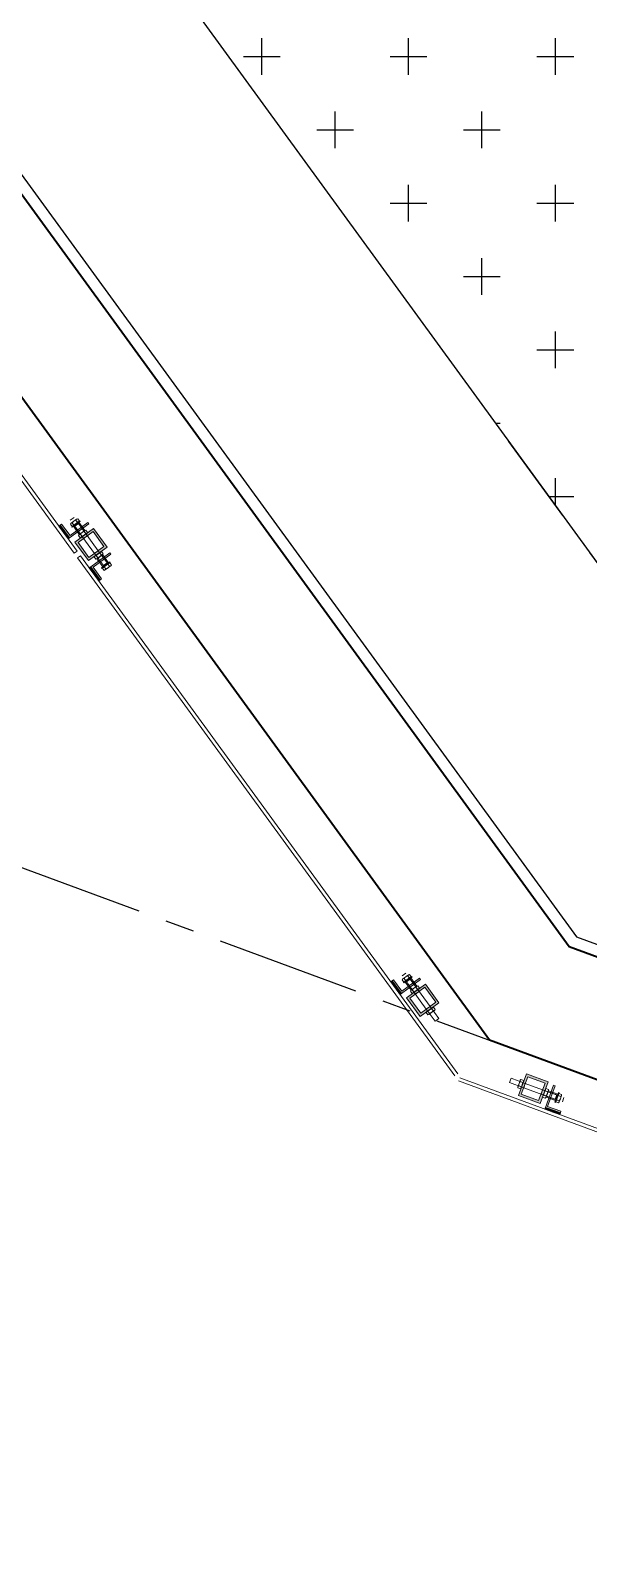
# Model space of a CAD drawing. Header units: millimetres. Extents: x 933584 to 974011, y 4545988 to 4553664.
# Drawn here: x 954013.8 to 954110.4, y 4551865.4 to 4552129 of the extents above; entities that cross this region are included whole.
import ezdxf

# ---------------------------------------------------------------- set-up
doc = ezdxf.new("R2010")
doc.units = ezdxf.units.MM
for name, pattern in [('568_AVN_KES_01$0$HIDDEN', [0.375, 0.25, -0.125]), ('CENTER', [2, 1.25, -0.25, 0.25, -0.25]), ('HIDDEN', [9.525, 6.35, -3.175]), ('HIDDEN2', [4.7625, 3.175, -1.5875])]:
    doc.linetypes.add(name, pattern=pattern)
doc.layers.get('0').update_dxf_attribs({"color": 255})
for name, color, linetype in [('0-CSX-CXS_20', 14, 'CENTER'), ('0-DMS-50', 143, 'Continuous'), ('0-HSL-SLD', 252, 'Continuous'), ('0-LNS-SLN', 6, 'Continuous'), ('0-LNS-SPL', 13, '568_AVN_KES_01$0$HIDDEN')]:
    doc.layers.add(name, color=color, linetype=linetype)
for name, color, linetype, lineweight in [('2-SPS-IBW', 5, 'Continuous', 40), ('al', 7, 'Continuous', 5), ('CM', 4, 'Continuous', 5), ('mimariKIRIS', 251, 'HIDDEN2', 0), ('PL', 1, 'Continuous', 5), ('PTR', 252, 'Continuous', 5), ('ReferansHatti', 3, 'Continuous', 5), ('VD', 11, 'Continuous', 5), ('VDK', 11, 'HIDDEN', 5)]:
    doc.layers.add(name, color=color, linetype=linetype, lineweight=lineweight)
pattern_1 = [(261.05658037, (932610.17338, 4518207.45978), (0.1234802925, -0.01943237914), []), (351.05658037, (932610.17338, 4518207.45978), (0.01943237914, 0.1234802925), [])]
pattern_2 = [(261.05658037, (932610.17338, 4518207.45978), (0.1234802925, -0.01943237914), []), (351.05658037, (932610.17338, 4518207.45978), (0.01943237914, 0.1234802925), [])]

# ---------------------------------------------------------------- blocks, each defined once
blk = doc.blocks.new('XCVBXCVBXZ')
at = {"layer": 'PTR'}
h = blk.add_hatch(color=256, dxfattribs=at)
h.dxf.hatch_style = 1
h.paths.add_polyline_path([(933923.91, 4553543.53), (933920.59, 4553541.11), (933918.97, 4553543.34), (933919.21, 4553543.52), (933920.66, 4553541.53), (933923.74, 4553543.77)])
h = blk.add_hatch(color=256, dxfattribs=at)
h.dxf.hatch_style = 1
h.paths.add_polyline_path([(933923.91, 4553543.53), (933920.59, 4553541.11), (933918.97, 4553543.34), (933919.21, 4553543.52), (933920.66, 4553541.53), (933923.74, 4553543.77)])
h = blk.add_hatch(color=256, dxfattribs=at)
h.dxf.hatch_style = 1
h.paths.add_polyline_path([(933927.56, 4553538.52), (933924.24, 4553536.1), (933925.86, 4553533.87), (933926.11, 4553534.04), (933924.66, 4553536.03), (933927.74, 4553538.27)])
h = blk.add_hatch(color=256, dxfattribs=at)
h.dxf.hatch_style = 1
h.paths.add_polyline_path([(933927.56, 4553538.52), (933924.24, 4553536.1), (933925.86, 4553533.87), (933926.11, 4553534.04), (933924.66, 4553536.03), (933927.74, 4553538.27)])
h = blk.add_hatch(color=256, dxfattribs=at)
h.dxf.hatch_style = 1
h.paths.add_polyline_path([(933981.36, 4553464.6), (933978.03, 4553462.18), (933976.41, 4553464.41), (933976.65, 4553464.59), (933978.1, 4553462.6), (933981.18, 4553464.84)])
h = blk.add_hatch(color=256, dxfattribs=at)
h.dxf.hatch_style = 1
h.paths.add_polyline_path([(933981.36, 4553464.6), (933978.03, 4553462.18), (933976.41, 4553464.41), (933976.65, 4553464.59), (933978.1, 4553462.6), (933981.18, 4553464.84)])
h = blk.add_hatch(color=256, dxfattribs=at)
h.dxf.hatch_style = 1
h.paths.add_polyline_path([(934004.37, 4553446.32), (934002.95, 4553442.47), (934005.54, 4553441.51), (934005.64, 4553441.79), (934003.33, 4553442.64), (934004.65, 4553446.22)])
h = blk.add_hatch(color=256, dxfattribs=at)
h.dxf.hatch_style = 1
h.paths.add_polyline_path([(934004.37, 4553446.32), (934002.95, 4553442.47), (934005.54, 4553441.51), (934005.64, 4553441.79), (934003.33, 4553442.64), (934004.65, 4553446.22)])
at = {"layer": 'ReferansHatti'}
h = blk.add_hatch(dxfattribs=at)
h.set_pattern_fill('ANSI37', color=252, angle=216.0566)
h.set_pattern_definition(pattern_1)
h.paths.add_polyline_path([(933920.59, 4553541.11), (933920.35, 4553540.93), (933918.72, 4553543.17), (933918.97, 4553543.34)])
h = blk.add_hatch(dxfattribs=at)
h.set_pattern_fill('ANSI37', color=252, angle=216.0566)
h.set_pattern_definition(pattern_2)
h.paths.add_polyline_path([(933920.59, 4553541.11), (933920.35, 4553540.93), (933918.72, 4553543.17), (933918.97, 4553543.34)])
h = blk.add_hatch(color=252, dxfattribs=at)
h.dxf.hatch_style = 1
h.paths.add_polyline_path([(933923.92, 4553537.72), (933926.52, 4553539.61), (933924.64, 4553542.2), (933922.04, 4553540.31)], flags=16)
h.paths.add_polyline_path([(933923.83, 4553537.17), (933927.08, 4553539.52), (933924.72, 4553542.76), (933921.48, 4553540.4)])
h = blk.add_hatch(color=252, dxfattribs=at)
h.dxf.hatch_style = 1
h.paths.add_polyline_path([(933923.92, 4553537.72), (933926.52, 4553539.61), (933924.64, 4553542.2), (933922.04, 4553540.31)], flags=16)
h.paths.add_polyline_path([(933923.83, 4553537.17), (933927.08, 4553539.52), (933924.72, 4553542.76), (933921.48, 4553540.4)])
h = blk.add_hatch(dxfattribs=at)
h.set_pattern_fill('ANSI37', color=252, angle=216.0566)
h.set_pattern_definition(pattern_1)
h.paths.add_polyline_path([(933924.24, 4553536.1), (933924, 4553535.92), (933925.62, 4553533.69), (933925.86, 4553533.87)])
h = blk.add_hatch(dxfattribs=at)
h.set_pattern_fill('ANSI37', color=252, angle=216.0566)
h.set_pattern_definition(pattern_2)
h.paths.add_polyline_path([(933924.24, 4553536.1), (933924, 4553535.92), (933925.62, 4553533.69), (933925.86, 4553533.87)])
h = blk.add_hatch(dxfattribs=at)
h.set_pattern_fill('ANSI37', color=252, angle=216.0566)
h.set_pattern_definition([(261.05658037, (932667.61576, 4518128.52663), (0.1234802925, -0.01943237914), []), (351.05658037, (932667.61576, 4518128.52663), (0.01943237914, 0.1234802925), [])])
h.paths.add_polyline_path([(933978.03, 4553462.18), (933977.79, 4553462), (933976.17, 4553464.23), (933976.41, 4553464.41)])
h = blk.add_hatch(dxfattribs=at)
h.set_pattern_fill('ANSI37', color=252, angle=216.0566)
h.set_pattern_definition([(261.05658037, (932667.61576, 4518128.52663), (0.1234802925, -0.01943237914), []), (351.05658037, (932667.61576, 4518128.52663), (0.01943237914, 0.1234802925), [])])
h.paths.add_polyline_path([(933978.03, 4553462.18), (933977.79, 4553462), (933976.17, 4553464.23), (933976.41, 4553464.41)])
h = blk.add_hatch(color=252, dxfattribs=at)
h.dxf.hatch_style = 1
h.paths.add_polyline_path([(933981.37, 4553458.79), (933983.96, 4553460.68), (933982.08, 4553463.27), (933979.48, 4553461.38)], flags=16)
h.paths.add_polyline_path([(933981.28, 4553458.23), (933984.52, 4553460.59), (933982.17, 4553463.83), (933978.92, 4553461.47)])
h = blk.add_hatch(color=252, dxfattribs=at)
h.dxf.hatch_style = 1
h.paths.add_polyline_path([(933981.37, 4553458.79), (933983.96, 4553460.68), (933982.08, 4553463.27), (933979.48, 4553461.38)], flags=16)
h.paths.add_polyline_path([(933981.28, 4553458.23), (933984.52, 4553460.59), (933982.17, 4553463.83), (933978.92, 4553461.47)])
h = blk.add_hatch(color=252, dxfattribs=at)
h.dxf.hatch_style = 1
h.paths.add_polyline_path([(933998.78, 4553444.75), (933999.89, 4553447.76), (934002.9, 4553446.65), (934001.78, 4553443.64)], flags=16)
h.paths.add_polyline_path([(933998.27, 4553444.51), (933999.66, 4553448.27), (934003.41, 4553446.89), (934002.02, 4553443.13)])
h = blk.add_hatch(color=252, dxfattribs=at)
h.dxf.hatch_style = 1
h.paths.add_polyline_path([(933998.78, 4553444.75), (933999.89, 4553447.76), (934002.9, 4553446.65), (934001.78, 4553443.64)], flags=16)
h.paths.add_polyline_path([(933998.27, 4553444.51), (933999.66, 4553448.27), (934003.41, 4553446.89), (934002.02, 4553443.13)])
h = blk.add_hatch(dxfattribs=at)
h.set_pattern_fill('ANSI37', color=252, angle=249.7642)
h.set_pattern_definition([(294.76416747, (952515.5944, 4523324.00794), (0.11350495306, 0.05236053506), []), (24.76416747, (952515.5944, 4523324.00794), (-0.05236053506, 0.11350495306), [])])
h.paths.add_polyline_path([(934002.95, 4553442.47), (934002.84, 4553442.18), (934005.43, 4553441.23), (934005.54, 4553441.51)])
h = blk.add_hatch(dxfattribs=at)
h.set_pattern_fill('ANSI37', color=252, angle=249.7642)
h.set_pattern_definition([(294.76416747, (952515.5944, 4523324.00794), (0.11350495306, 0.05236053506), []), (24.76416747, (952515.5944, 4523324.00794), (-0.05236053506, 0.11350495306), [])])
h.paths.add_polyline_path([(934002.95, 4553442.47), (934002.84, 4553442.18), (934005.43, 4553441.23), (934005.54, 4553441.51)])
at = {"layer": 'al'}
for points in [[(933920.59, 4553541.11), (933918.97, 4553543.34), (933919.21, 4553543.52), (933920.66, 4553541.53), (933923.74, 4553543.77), (933923.91, 4553543.53)], [(933920.59, 4553541.11), (933918.97, 4553543.34), (933919.21, 4553543.52), (933920.66, 4553541.53), (933923.74, 4553543.77), (933923.91, 4553543.53)], [(933923.83, 4553537.17), (933927.08, 4553539.52), (933924.72, 4553542.76), (933921.48, 4553540.4)], [(933923.83, 4553537.17), (933927.08, 4553539.52), (933924.72, 4553542.76), (933921.48, 4553540.4)], [(933923.92, 4553537.72), (933926.52, 4553539.61), (933924.64, 4553542.2), (933922.04, 4553540.31)], [(933923.92, 4553537.72), (933926.52, 4553539.61), (933924.64, 4553542.2), (933922.04, 4553540.31)], [(933924.24, 4553536.1), (933925.86, 4553533.87), (933926.11, 4553534.04), (933924.66, 4553536.03), (933927.74, 4553538.27), (933927.56, 4553538.52)], [(933924.24, 4553536.1), (933925.86, 4553533.87), (933926.11, 4553534.04), (933924.66, 4553536.03), (933927.74, 4553538.27), (933927.56, 4553538.52)], [(933978.03, 4553462.18), (933976.41, 4553464.41), (933976.65, 4553464.59), (933978.1, 4553462.6), (933981.18, 4553464.84), (933981.36, 4553464.6)], [(933978.03, 4553462.18), (933976.41, 4553464.41), (933976.65, 4553464.59), (933978.1, 4553462.6), (933981.18, 4553464.84), (933981.36, 4553464.6)], [(933981.28, 4553458.23), (933984.52, 4553460.59), (933982.17, 4553463.83), (933978.92, 4553461.47)], [(933981.28, 4553458.23), (933984.52, 4553460.59), (933982.17, 4553463.83), (933978.92, 4553461.47)], [(933981.37, 4553458.79), (933983.96, 4553460.68), (933982.08, 4553463.27), (933979.48, 4553461.38)], [(933981.37, 4553458.79), (933983.96, 4553460.68), (933982.08, 4553463.27), (933979.48, 4553461.38)], [(933998.27, 4553444.51), (933999.66, 4553448.27), (934003.41, 4553446.89), (934002.02, 4553443.13)], [(933998.27, 4553444.51), (933999.66, 4553448.27), (934003.41, 4553446.89), (934002.02, 4553443.13)], [(933998.78, 4553444.75), (933999.89, 4553447.76), (934002.9, 4553446.65), (934001.78, 4553443.64)], [(933998.78, 4553444.75), (933999.89, 4553447.76), (934002.9, 4553446.65), (934001.78, 4553443.64)], [(934002.95, 4553442.47), (934005.54, 4553441.51), (934005.64, 4553441.79), (934003.33, 4553442.64), (934004.65, 4553446.22), (934004.37, 4553446.32)], [(934002.95, 4553442.47), (934005.54, 4553441.51), (934005.64, 4553441.79), (934003.33, 4553442.64), (934004.65, 4553446.22), (934004.37, 4553446.32)]]:
    blk.add_lwpolyline(points, close=True, dxfattribs=at)
at = {"layer": 'CM'}
for p, q in [((933921.39, 4553538.48), (933856.08, 4553628.23)), ((933921.88, 4553538.83), (933856.56, 4553628.58)), ((933921.88, 4553538.83), (933921.39, 4553538.48)), ((933921.39, 4553538.48), (933921.88, 4553538.83)), ((933922.47, 4553538.02), (933921.98, 4553537.67)), ((933921.98, 4553537.67), (933922.47, 4553538.02)), ((933987.3, 4553447.92), (933921.98, 4553537.67)), ((933987.78, 4553448.27), (933922.47, 4553538.02)), ((934086.89, 4553410.52), (933987.93, 4553447.05)), ((934087.1, 4553411.08), (933988.14, 4553447.61))]:
    blk.add_line(p, q, dxfattribs=at)
at = {"layer": 'PL'}
for points in [[(933923.24, 4553542.42), (933922.21, 4553543.82), (933921.24, 4553543.12), (933922.26, 4553541.71)], [(933918.97, 4553543.34), (933918.72, 4553543.17), (933920.35, 4553540.93), (933920.59, 4553541.11)], [(933918.97, 4553543.34), (933918.72, 4553543.17), (933920.35, 4553540.93), (933920.59, 4553541.11)], [(933925.86, 4553533.87), (933925.62, 4553533.69), (933924, 4553535.92), (933924.24, 4553536.1)], [(933925.86, 4553533.87), (933925.62, 4553533.69), (933924, 4553535.92), (933924.24, 4553536.1)], [(933926.29, 4553538.21), (933927.32, 4553536.81), (933926.35, 4553536.1), (933925.32, 4553537.51)], [(933980.68, 4553463.48), (933979.65, 4553464.89), (933978.68, 4553464.18), (933979.71, 4553462.78)], [(933976.41, 4553464.41), (933976.17, 4553464.23), (933977.79, 4553462), (933978.03, 4553462.18)], [(933976.41, 4553464.41), (933976.17, 4553464.23), (933977.79, 4553462), (933978.03, 4553462.18)], [(934003.48, 4553445.36), (934005.12, 4553444.76), (934004.7, 4553443.64), (934003.07, 4553444.24)], [(934005.54, 4553441.51), (934005.43, 4553441.23), (934002.84, 4553442.18), (934002.95, 4553442.47)], [(934005.54, 4553441.51), (934005.43, 4553441.23), (934002.84, 4553442.18), (934002.95, 4553442.47)]]:
    blk.add_lwpolyline(points, close=True, dxfattribs=at)
at = {"layer": 'VD'}
for points in [[(933920.73, 4553543.5), (933921.02, 4553543.1), (933921.3, 4553543.31), (933921.34, 4553543.34), (933921.05, 4553543.74, 0.327274)], [(933920.85, 4553543.67, -0.159188), (933921.05, 4553543.74, -0.080739), (933921.33, 4553544.02)], [(933921.33, 4553544.02, -0.080459), (933921.68, 4553544.2, -0.158616), (933921.8, 4553544.37)], [(933921.68, 4553544.2), (933921.97, 4553543.8), (933922.29, 4553544.03), (933922, 4553544.43, 0.327274)], [(933922.15, 4553541.55), (933922.44, 4553541.15), (933922.72, 4553541.35), (933922.76, 4553541.38), (933922.47, 4553541.78, 0.327274)], [(933922.27, 4553541.72, -0.159188), (933922.47, 4553541.78, -0.080739), (933922.75, 4553542.06)], [(933922.75, 4553542.06, -0.080459), (933923.1, 4553542.24, -0.158616), (933923.23, 4553542.41)], [(933923.1, 4553542.24), (933923.4, 4553541.84), (933923.71, 4553542.07), (933923.42, 4553542.47, 0.327274)], [(933926.09, 4553538.14), (933925.8, 4553538.54), (933926.11, 4553538.78), (933926.4, 4553538.37, -0.327274)], [(933925.13, 4553537.45), (933924.84, 4553537.85), (933925.12, 4553538.05), (933925.16, 4553538.08), (933925.45, 4553537.68, -0.327274)], [(933925.33, 4553537.51, 0.159188), (933925.45, 4553537.68, 0.080739), (933925.81, 4553537.86)], [(933925.81, 4553537.86, 0.080459), (933926.09, 4553538.14, 0.158616), (933926.28, 4553538.21)], [(933926.56, 4553535.49), (933926.27, 4553535.89), (933926.55, 4553536.1), (933926.59, 4553536.13), (933926.88, 4553535.72, -0.327274)], [(933926.76, 4553535.56, 0.159188), (933926.88, 4553535.72, 0.080739), (933927.23, 4553535.9)], [(933927.51, 4553536.19), (933927.22, 4553536.59), (933927.54, 4553536.82), (933927.83, 4553536.42, -0.327274)], [(933927.23, 4553535.9, 0.080459), (933927.51, 4553536.19, 0.158616), (933927.71, 4553536.25)], [(933978.17, 4553464.57), (933978.46, 4553464.17), (933978.74, 4553464.37), (933978.78, 4553464.4), (933978.49, 4553464.8, 0.327274)], [(933978.29, 4553464.74, -0.159188), (933978.49, 4553464.8, -0.080739), (933978.77, 4553465.09)], [(933978.77, 4553465.09, -0.080459), (933979.12, 4553465.27, -0.158616), (933979.24, 4553465.43)], [(933979.12, 4553465.27), (933979.42, 4553464.86), (933979.73, 4553465.1), (933979.44, 4553465.5, 0.327274)], [(933979.6, 4553462.61), (933979.89, 4553462.21), (933980.17, 4553462.42), (933980.2, 4553462.45), (933979.91, 4553462.85, 0.327274)], [(933979.72, 4553462.78, -0.159188), (933979.91, 4553462.85, -0.080739), (933980.19, 4553463.13)], [(933980.19, 4553463.13, -0.080459), (933980.55, 4553463.31, -0.158616), (933980.67, 4553463.48)], [(933980.55, 4553463.31), (933980.84, 4553462.91), (933981.16, 4553463.14), (933980.87, 4553463.54, 0.327274)], [(933983.53, 4553459.21), (933983.24, 4553459.61), (933983.56, 4553459.84), (933983.85, 4553459.44, -0.327274)], [(933982.58, 4553458.52), (933982.29, 4553458.92), (933982.57, 4553459.12), (933982.6, 4553459.15), (933982.9, 4553458.75, -0.327274)], [(933982.77, 4553458.58, 0.159188), (933982.9, 4553458.75, 0.080739), (933983.25, 4553458.93)], [(933983.25, 4553458.93, 0.080459), (933983.53, 4553459.21, 0.158616), (933983.73, 4553459.27)], [(933998.19, 4553445.84), (933998.65, 4553445.67), (933998.77, 4553445.99), (933998.79, 4553446.04), (933998.32, 4553446.21, 0.327274)], [(933998.2, 4553446.05, -0.159188), (933998.33, 4553446.21, -0.080739), (933998.4, 4553446.6)], [(933998.4, 4553446.6, -0.080459), (933998.6, 4553446.95, -0.158616), (933998.6, 4553447.15)], [(933998.6, 4553446.95), (933999.06, 4553446.78), (933999.2, 4553447.14), (933998.73, 4553447.32, 0.327274)], [(934002.94, 4553444.09), (934002.48, 4553444.26), (934002.6, 4553444.58), (934002.61, 4553444.63), (934003.08, 4553444.45, -0.327274)], [(934003.35, 4553445.19), (934002.89, 4553445.36), (934003.02, 4553445.73), (934003.49, 4553445.56, -0.327274)], [(934003.07, 4553444.25, 0.159188), (934003.08, 4553444.46, 0.080739), (934003.28, 4553444.8)], [(934003.28, 4553444.8, 0.080459), (934003.35, 4553445.19, 0.158616), (934003.48, 4553445.35)], [(934005.21, 4553443.25), (934004.75, 4553443.42), (934004.87, 4553443.74), (934004.89, 4553443.79), (934005.35, 4553443.62, -0.327274)], [(934005.62, 4553444.35), (934005.16, 4553444.52), (934005.29, 4553444.89), (934005.76, 4553444.72, -0.327274)], [(934005.34, 4553443.41, 0.159188), (934005.35, 4553443.62, 0.080739), (934005.55, 4553443.96)], [(934005.55, 4553443.96, 0.080459), (934005.62, 4553444.35, 0.158616), (934005.75, 4553444.51)]]:
    blk.add_lwpolyline(points, format="xyb", close=True, dxfattribs=at)
for points in [[(933921.34, 4553543.34), (933921.97, 4553543.8), (933921.68, 4553544.2, 0.162646), (933921.05, 4553543.74), (933921.34, 4553543.34)], [(933922.76, 4553541.38), (933923.4, 4553541.84), (933923.1, 4553542.24, 0.162646), (933922.47, 4553541.78), (933922.76, 4553541.38)], [(933925.16, 4553538.08), (933925.8, 4553538.54), (933926.09, 4553538.14, -0.162646), (933925.45, 4553537.68), (933925.16, 4553538.08)], [(933926.59, 4553536.13), (933927.22, 4553536.59), (933927.51, 4553536.19, -0.162646), (933926.88, 4553535.72), (933926.59, 4553536.13)], [(933978.78, 4553464.4), (933979.42, 4553464.86), (933979.12, 4553465.27, 0.162646), (933978.49, 4553464.8), (933978.78, 4553464.4)], [(933980.2, 4553462.45), (933980.84, 4553462.91), (933980.55, 4553463.31, 0.162646), (933979.91, 4553462.85), (933980.2, 4553462.45)], [(933982.6, 4553459.15), (933983.24, 4553459.61), (933983.53, 4553459.21, -0.162646), (933982.9, 4553458.75), (933982.6, 4553459.15)], [(933998.79, 4553446.04), (933999.06, 4553446.78), (933998.6, 4553446.95, 0.162646), (933998.33, 4553446.21), (933998.79, 4553446.04)], [(934002.61, 4553444.63), (934002.89, 4553445.36), (934003.35, 4553445.19, -0.162646), (934003.08, 4553444.46), (934002.61, 4553444.63)], [(934004.89, 4553443.79), (934005.16, 4553444.52), (934005.62, 4553444.35, -0.162646), (934005.35, 4553443.62), (934004.89, 4553443.79)]]:
    blk.add_lwpolyline(points, format="xyb", dxfattribs=at)
for points in [[(933921.3, 4553543.31), (933921.37, 4553543.21), (933922.08, 4553543.73), (933922.01, 4553543.83)], [(933922.01, 4553543.83), (933922.08, 4553543.73), (933922.43, 4553543.98), (933922.36, 4553544.08)], [(933920.95, 4553543.05), (933921.02, 4553542.96), (933921.37, 4553543.21), (933921.3, 4553543.31)], [(933926.2, 4553535.84), (933926.13, 4553535.94), (933926.48, 4553536.19), (933926.55, 4553536.1)], [(933926.55, 4553536.1), (933926.48, 4553536.19), (933927.19, 4553536.71), (933927.26, 4553536.62)], [(933927.26, 4553536.62), (933927.19, 4553536.71), (933927.54, 4553536.97), (933927.61, 4553536.87)], [(933978.74, 4553464.37), (933978.81, 4553464.28), (933979.52, 4553464.8), (933979.45, 4553464.89)], [(933979.45, 4553464.89), (933979.52, 4553464.8), (933979.87, 4553465.05), (933979.8, 4553465.15)], [(933978.39, 4553464.12), (933978.46, 4553464.02), (933978.81, 4553464.28), (933978.74, 4553464.37)], [(934004.72, 4553443.34), (934004.61, 4553443.38), (934004.76, 4553443.79), (934004.87, 4553443.74)], [(934004.87, 4553443.74), (934004.76, 4553443.79), (934005.06, 4553444.61), (934005.17, 4553444.57)], [(934005.17, 4553444.57), (934005.06, 4553444.61), (934005.21, 4553445.02), (934005.32, 4553444.97)]]:
    blk.add_lwpolyline(points, close=True, dxfattribs=at)
at = {"layer": 'VDK'}
for p, q in [((933921.35, 4553544.67), (933920.7, 4553544.2)), ((933924.9, 4553538.43), (933920.7, 4553544.2)), ((933925.54, 4553538.9), (933921.35, 4553544.67)), ((933978.79, 4553465.73), (933978.14, 4553465.26)), ((933982.34, 4553459.5), (933978.14, 4553465.26)), ((933982.99, 4553459.97), (933978.79, 4553465.73)), ((933999.48, 4553446.63), (934006.16, 4553444.16)), ((933999.2, 4553445.88), (934005.89, 4553443.41)), ((934006.16, 4553444.16), (934005.89, 4553443.41))]:
    blk.add_line(p, q, dxfattribs=at)
for points in [[(933921.48, 4553543.12), (933923.01, 4553541.02), (933923.66, 4553541.49), (933922.13, 4553543.59)], [(933926.43, 4553536.33), (933924.9, 4553538.43), (933925.54, 4553538.9), (933927.07, 4553536.8)], [(933978.93, 4553464.19), (933980.46, 4553462.09), (933981.1, 4553462.56), (933979.57, 4553464.66)], [(933983.87, 4553457.4), (933982.34, 4553459.5), (933982.99, 4553459.97), (933984.52, 4553457.87)], [(933996.76, 4553446.78), (933999.2, 4553445.88), (933999.48, 4553446.63), (933997.04, 4553447.53)], [(934004.64, 4553443.87), (934002.2, 4553444.77), (934002.48, 4553445.52), (934004.92, 4553444.62)]]:
    blk.add_lwpolyline(points, close=True, dxfattribs=at)
blk = doc.blocks.new('ZVBXZDVB')
at = {"layer": '0-CSX-CXS_20', "ltscale": 20}
blk.add_lwpolyline([(933721.5, 4552054.44), (934876.25, 4551628.21)], dxfattribs=at)
blk = doc.blocks.new('xcvxcbv')
at = {"layer": '2-SPS-IBW'}
blk.add_lwpolyline([(934013, 4550609.59), (933993.28, 4550616.86), (933863.85, 4550794.73), (933863.85, 4550923.49), (933966.85, 4550923.49), (933966.85, 4550975.49), (933863.85, 4550975.49), (933863.85, 4550990.49), (933981.85, 4550990.49), (933981.85, 4550877.49), (933882.35, 4550877.49), (933882.35, 4550804.49), (934007.08, 4550633.09), (934019.92, 4550628.36), (934013, 4550609.59)], dxfattribs=at)
blk = doc.blocks.new('vbxcb')
at = {"layer": 'mimariKIRIS', "ltscale": 5}
blk.add_lwpolyline([(942590.28, 4549378.4), (942466.16, 4549548.96), (942466.16, 4549896.91)], dxfattribs=at)
blk = doc.blocks.new('xvbxcvbzc')
at = {"layer": '0-HSL-SLD', "linetype": 'Continuous'}
for p, q in [((939053.875, 4552121.325), (939053.875, 4552127.675)), ((939079.275, 4552121.325), (939079.275, 4552127.675)), ((939104.675, 4552121.325), (939104.675, 4552127.675)), ((939050.7, 4552124.5), (939057.05, 4552124.5)), ((939076.1, 4552124.5), (939082.45, 4552124.5)), ((939101.5, 4552124.5), (939107.85, 4552124.5)), ((939066.575, 4552108.625), (939066.575, 4552114.975)), ((939091.975, 4552108.625), (939091.975, 4552114.975)), ((939063.4, 4552111.8), (939069.75, 4552111.8)), ((939088.8, 4552111.8), (939095.15, 4552111.8)), ((939079.275, 4552095.925), (939079.275, 4552102.275)), ((939104.675, 4552095.925), (939104.675, 4552102.275)), ((939076.1, 4552099.1), (939082.45, 4552099.1)), ((939101.5, 4552099.1), (939107.85, 4552099.1)), ((939091.975, 4552083.225), (939091.975, 4552089.575)), ((939088.8, 4552086.4), (939095.15, 4552086.4)), ((939104.675, 4552070.525), (939104.675, 4552076.875)), ((939101.5, 4552073.7), (939107.85, 4552073.7)), ((939094.293, 4552061), (939095.15, 4552061)), ((939104.675, 4552046.734), (939104.675, 4552051.475)), ((939103.535, 4552048.3), (939107.85, 4552048.3))]:
    blk.add_line(p, q, dxfattribs=at)

msp = doc.modelspace()

# ---------------------------------------------------------------- linework, layer by layer
at = {"layer": '0-HSL-SLD'}
msp.add_lwpolyline([(954023.85, 4552214.75), (954023.85, 4552157.8), (954147.97, 4551987.24)], dxfattribs=at)
at = {"layer": '0-LNS-SPL', "linetype": 'ByBlock', "ltscale": 0.5}
msp.add_lwpolyline([(953963.85, 4552329.75), (954083.85, 4552329.75), (954083.85, 4552212.75), (953984.35, 4552212.75), (953984.35, 4552142.4), (954108.34, 4551972.01), (954118.74, 4551968.18), (954129.14, 4551996.33), (954696.85, 4551786.53), (954696.85, 4551794.61), (954767.85, 4551794.61)], dxfattribs=at)

# ---------------------------------------------------------------- block references
for name, p in [('XCVBXCVBXZ', (20100, -1500)), ('xcvxcbv', (20100, 1337.26)), ('vbxcb', (11557.69, 2608.84))]:
    msp.add_blockref(name, p)
at = {"layer": '0-DMS-50'}
msp.add_blockref('xvbxcvbzc', (15000, 0), dxfattribs=at)
at = {"layer": '0-LNS-SLN'}
msp.add_blockref('ZVBXZDVB', (20100, 0), dxfattribs=at)

doc.saveas('drawing.dxf')
